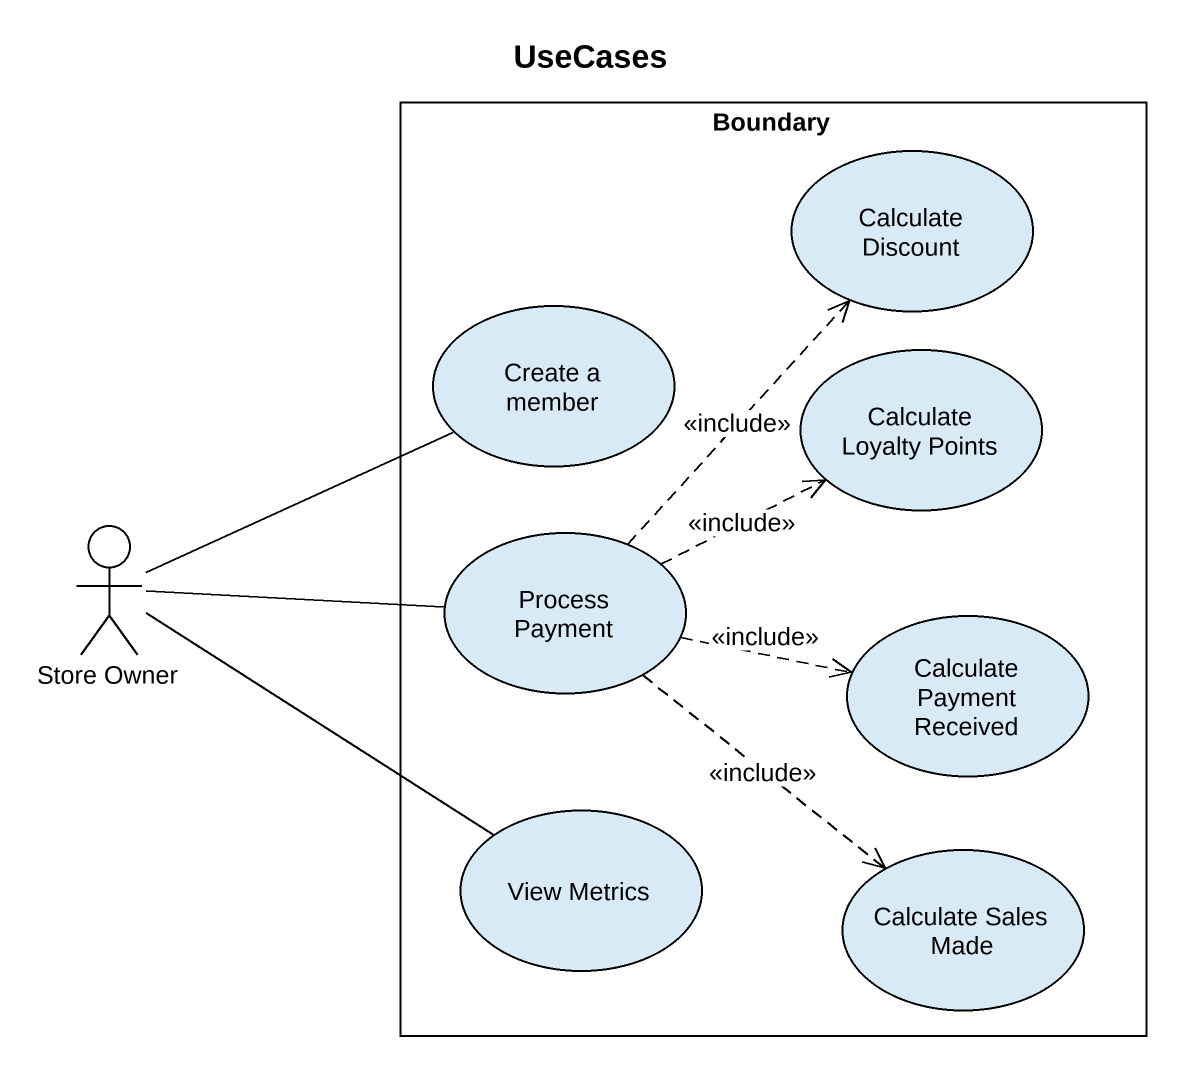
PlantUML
@startuml
title UseCases
rectangle "Boundary" as Boundary_ {
  usecase "Calculate Discount" as Calculate_Discount
  usecase "Create a member" as Create_a_member
  usecase "Calculate Loyalty Points" as Calculate_Loyalty_Points
  usecase "Process Payment" as Process_Payment
  usecase "Calculate Payment Received" as Calculate_Payment_Received
  usecase "View Metrics" as View_Metrics
  usecase "Calculate Sales Made" as Calculate_Sales_Made
}
actor "Store Owner" as Store_Owner
Store_Owner -right- Create_a_member
Store_Owner -right- Process_Payment
Store_Owner -right- View_Metrics
Process_Payment .up.> Calculate_Discount : <<include>>
Process_Payment .right.> Calculate_Loyalty_Points : <<include>>
Process_Payment .right.> Calculate_Payment_Received : <<include>>
Process_Payment ..> Calculate_Sales_Made : <<include>>
@enduml
